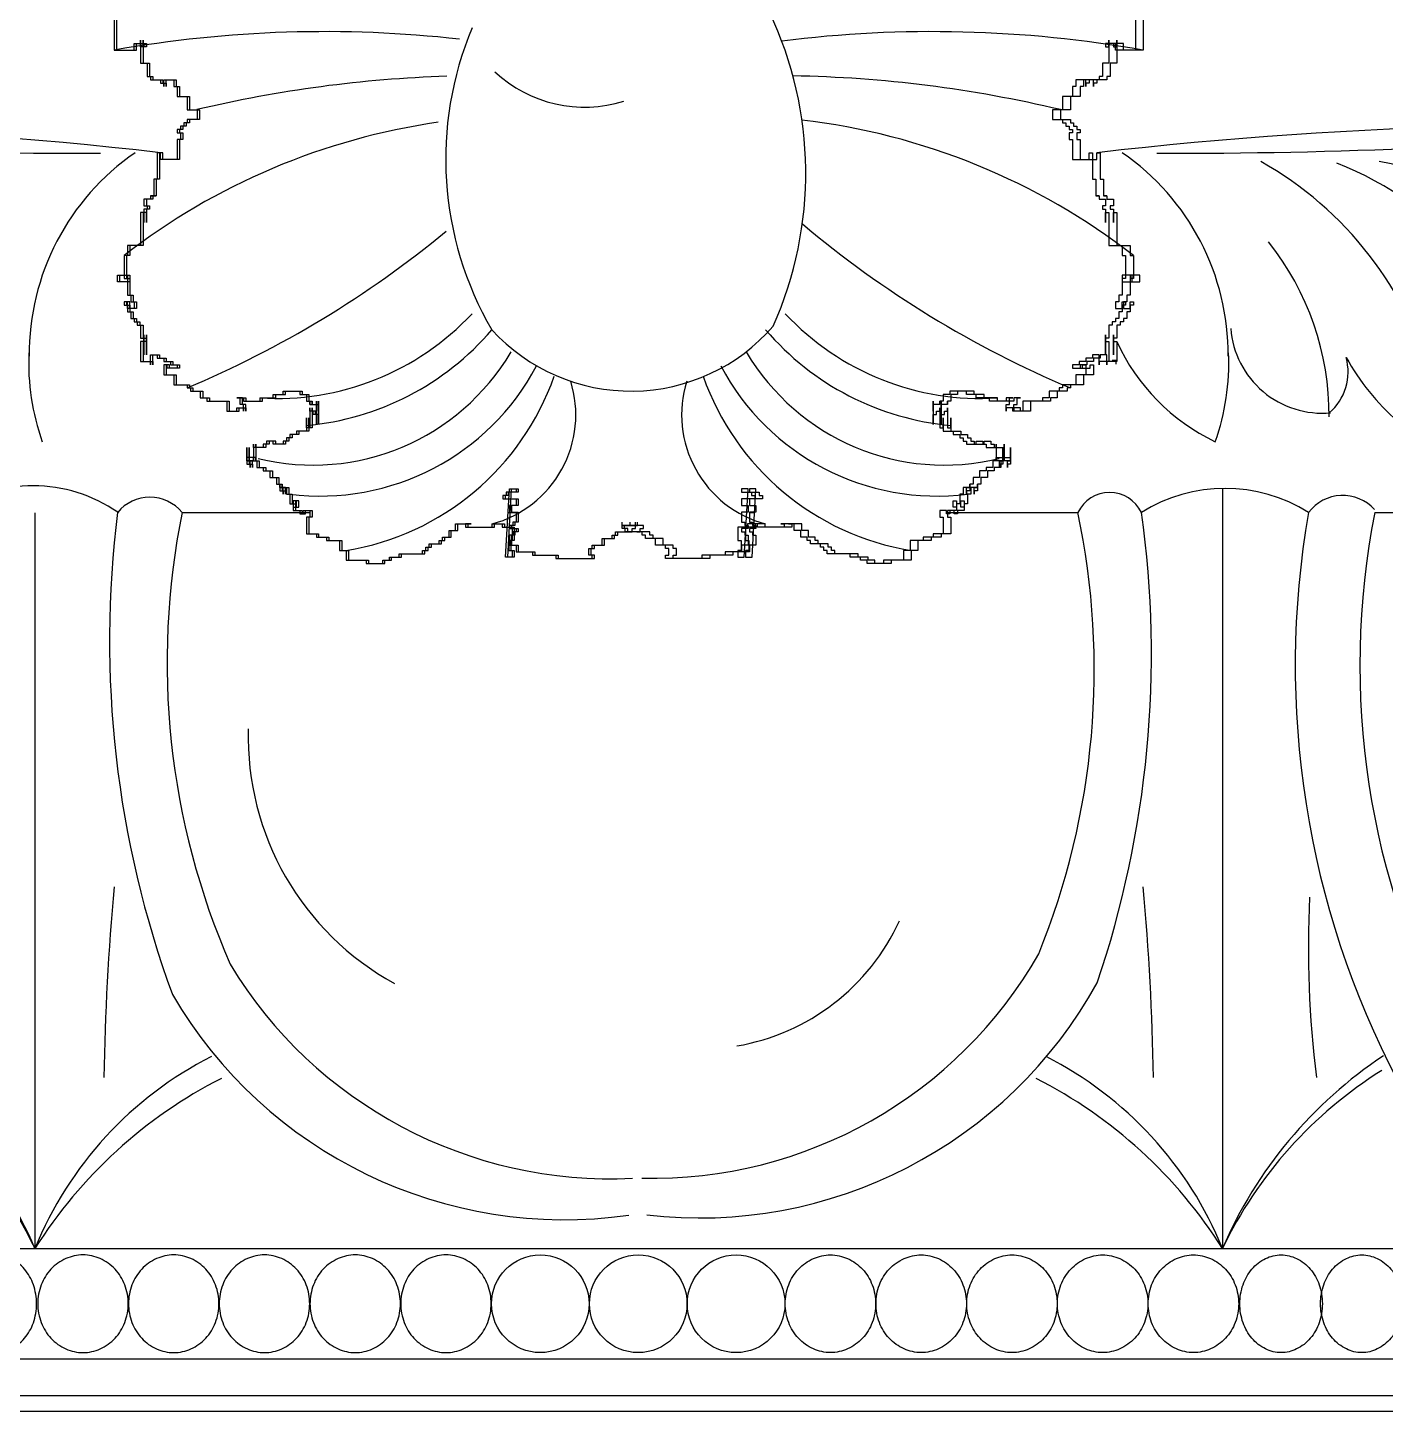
# Model space of a CAD drawing. Extents: x 15151 to 53333, y -36484 to -6005.
# Drawn here: x 35063.1 to 35164.8, y -7325.2 to -7221.5 of the extents above; entities that cross this region are included whole.
import ezdxf

# ---------------------------------------------------------------- set-up
doc = ezdxf.new("R2010")
doc.units = 0
doc.header["$MEASUREMENT"] = 0
for name, color, linetype in [('3', 3, 'CONTINUOUS'), ('4', 4, 'CONTINUOUS'), ('7', 7, 'CONTINUOUS')]:
    doc.layers.add(name, color=color, linetype=linetype)

# ---------------------------------------------------------------- blocks, each defined once
blk = doc.blocks.new('A$C5F35165B')
at = {"layer": '3'}
for p, q in [((311.41, 2905.71), (311.12, 2905.71)), ((311.41, 2905.42), (311.41, 2905.71)), ((319.39, 2896.12), (319.39, 2839.15)), ((230.4, 2894.29), (230.4, 2839.15)), ((241.42, 2894.32), (250.99, 2894.32)), ((265.85, 2894.32), (266.45, 2894.32)), ((283.94, 2894.32), (284.33, 2894.32)), ((298.79, 2894.32), (308.55, 2894.32)), ((330.8, 2894.32), (382.16, 2894.32)), ((141.45, 2839.15), (408.33, 2839.15)), ((141.45, 2830.89), (408.33, 2830.89)), ((143.46, 2828.15), (406.54, 2828.15)), ((145.11, 2826.96), (404.89, 2826.96))]:
    blk.add_line(p, q, dxfattribs=at)
for points in [[(236.33, 2931.45), (236.33, 2928.97), (237.83, 2928.97), (237.83, 2929.47), (238.57, 2929.47), (238.57, 2929.22), (238.32, 2929.22), (238.32, 2929.71), (238.32, 2927.98), (238.82, 2927.98), (238.82, 2926.98), (239.07, 2926.98), (239.07, 2926.74), (239.81, 2926.74), (239.81, 2926.49), (240.06, 2926.49), (240.06, 2926.24), (240.06, 2926.74), (240.81, 2926.74), (240.81, 2926.24), (241.06, 2926.24), (241.06, 2925.49), (241.8, 2925.49), (241.8, 2924.5), (242.55, 2924.5), (242.55, 2923.76), (241.8, 2923.76), (241.8, 2923.51), (241.55, 2923.51), (241.55, 2923.26), (241.3, 2923.26), (241.3, 2923.01), (241.06, 2923.01), (241.06, 2922.76), (241.3, 2922.76), (241.3, 2922.27), (241.06, 2922.27), (241.06, 2920.78), (239.81, 2920.78), (239.81, 2921.27), (239.56, 2921.27), (239.56, 2919.29), (239.32, 2919.29), (239.32, 2918.05), (239.07, 2918.05), (239.32, 2918.05), (239.07, 2918.05), (239.07, 2917.8), (238.57, 2917.8), (238.57, 2917.3), (238.82, 2917.3), (238.82, 2917.05), (238.57, 2917.05), (238.57, 2916.06), (238.57, 2916.8), (238.32, 2916.8), (238.32, 2914.82), (238.32, 2914.32), (237.33, 2914.32), (237.33, 2913.58), (237.08, 2913.58), (237.08, 2911.84), (237.33, 2911.84), (237.33, 2911.59), (236.58, 2911.59), (236.58, 2912.09), (237.33, 2912.09), (237.33, 2910.6), (237.58, 2910.6), (237.58, 2910.1), (237.83, 2910.1), (237.83, 2909.6), (237.33, 2909.6), (237.33, 2910.1), (237.08, 2910.1), (237.08, 2909.85), (237.33, 2909.85), (237.33, 2909.36), (237.58, 2909.36), (237.58, 2908.86), (237.83, 2908.86), (237.83, 2908.61), (238.07, 2908.61), (238.07, 2908.36), (238.32, 2908.36), (238.32, 2907.37), (238.57, 2907.37), (238.57, 2906.87), (238.57, 2907.62), (238.57, 2906.13), (238.57, 2907.12), (238.32, 2907.12), (238.32, 2906.13), (238.32, 2905.63), (239.07, 2905.63), (239.07, 2905.38), (239.07, 2906.13), (239.56, 2906.13), (239.56, 2905.88), (240.06, 2905.88), (240.06, 2905.63), (240.56, 2905.63), (240.56, 2905.38), (241.06, 2905.38), (241.06, 2905.14), (240.31, 2905.14), (240.31, 2905.38), (240.06, 2905.38), (240.06, 2904.64), (240.81, 2904.64), (240.81, 2903.89), (241.3, 2903.89), (241.8, 2903.89), (241.8, 2903.65), (242.05, 2903.65), (242.05, 2903.4), (242.79, 2903.4), (242.79, 2902.9), (243.29, 2902.9), (243.29, 2902.65), (244.78, 2902.65), (244.78, 2901.91), (245.53, 2901.91), (245.53, 2902.16), (246.02, 2902.16), (246.02, 2901.91), (246.02, 2902.4), (245.78, 2902.4), (245.78, 2902.9), (245.53, 2902.9), (246.02, 2902.9), (246.02, 2902.65), (247.27, 2902.65), (247.27, 2902.9), (248.26, 2902.9), (248.26, 2903.15), (249.01, 2903.15), (249.01, 2903.4), (249.75, 2903.4), (250.25, 2903.4), (250.25, 2903.15), (250.74, 2903.15), (250.74, 2902.65), (250.99, 2902.65), (250.99, 2902.4), (250.99, 2902.65), (250.99, 2902.4), (251.49, 2902.4), (251.49, 2901.91), (251.49, 2902.65), (251.49, 2900.92), (251.49, 2901.41), (251.49, 2901.66), (251.24, 2901.66), (251.24, 2901.91), (250.99, 2901.91), (250.99, 2902.16), (250.99, 2900.67), (250.74, 2900.67), (250.74, 2901.41), (250.74, 2900.42), (250, 2900.42), (250, 2900.17), (249.75, 2900.17), (249.5, 2900.17), (249.5, 2899.92), (249.25, 2899.92), (249.25, 2899.67), (249.01, 2899.67), (249.01, 2899.43), (248.26, 2899.43), (248.26, 2899.67), (247.76, 2899.67), (247.76, 2899.43), (247.51, 2899.43), (247.51, 2899.18), (247.02, 2899.18), (246.77, 2899.18), (246.77, 2899.43), (246.77, 2898.18), (246.77, 2898.43), (246.27, 2898.43), (246.27, 2898.18), (246.27, 2898.43), (246.27, 2899.18), (246.27, 2897.94), (246.52, 2897.94), (246.52, 2897.69), (246.52, 2898.18), (246.27, 2898.18), (247.02, 2898.18), (247.02, 2897.69), (247.51, 2897.69), (247.51, 2897.44), (248.01, 2897.44), (248.01, 2896.94), (248.51, 2896.94), (248.51, 2896.45), (248.76, 2896.45), (248.76, 2896.2), (248.76, 2896.45), (248.76, 2895.95), (249.01, 2895.95), (249.01, 2895.7), (249.01, 2896.2), (248.76, 2896.2), (249.25, 2896.2), (249.25, 2895.7), (249.5, 2895.7), (249.5, 2894.96), (249.75, 2894.96), (249.75, 2894.71), (250, 2894.71), (250, 2895.2), (249.75, 2895.2), (249.75, 2894.46), (250.25, 2894.46), (250.25, 2894.21), (250.5, 2894.21), (250.5, 2894.46), (250.99, 2894.46), (250.99, 2894.21), (250.99, 2893.96), (250.74, 2893.96), (250.74, 2892.72), (251.49, 2892.72), (251.49, 2892.47), (252.24, 2892.47), (252.24, 2892.23), (253.23, 2892.23), (253.23, 2891.48), (253.73, 2891.48), (253.73, 2890.74), (255.22, 2890.74), (255.22, 2890.49), (256.46, 2890.49), (256.46, 2890.74), (256.96, 2890.74), (256.96, 2890.98), (257.7, 2890.98), (257.7, 2891.23), (259.44, 2891.23), (259.44, 2891.48), (259.69, 2891.48), (259.69, 2891.73), (259.94, 2891.73), (259.94, 2891.98), (260.68, 2891.98), (260.68, 2892.23), (260.93, 2892.23), (260.93, 2892.47), (261.43, 2892.47), (261.43, 2892.97), (261.92, 2892.97), (261.92, 2893.47), (262.92, 2893.47), (262.67, 2893.47), (262.67, 2893.22), (264.66, 2893.22), (264.66, 2893.47), (265.4, 2893.47), (265.4, 2893.22), (266.15, 2893.22), (266.15, 2892.23), (265.9, 2892.23), (265.9, 2891.48), (266.15, 2891.48), (266.15, 2890.98), (265.65, 2890.98), (265.95, 2896.09), (266.45, 2896.09), (266.45, 2895.84), (265.7, 2895.84), (265.7, 2895.59), (265.45, 2895.59), (265.45, 2895.34), (266.45, 2895.34), (266.45, 2894.84), (265.95, 2894.84), (265.95, 2894.35), (266.45, 2894.35), (266.45, 2894.1), (266.45, 2893.6), (266.2, 2893.6), (266.2, 2893.35), (265.95, 2893.35), (265.95, 2893.11), (266.45, 2893.11), (266.45, 2892.86), (266.2, 2892.86), (266.2, 2892.61), (265.95, 2892.61), (265.95, 2891.87), (266.45, 2891.87), (266.45, 2891.37), (267.69, 2891.37), (267.69, 2891.12), (269.43, 2891.12), (269.43, 2890.87), (272.16, 2890.87), (272.16, 2891.12), (271.91, 2891.12), (271.91, 2891.62), (272.16, 2891.62), (272.16, 2891.87), (272.9, 2891.87), (272.9, 2892.36), (273.65, 2892.36), (273.65, 2892.61), (273.9, 2892.61), (273.9, 2892.86), (274.89, 2892.86), (274.64, 2892.86), (274.64, 2893.11), (274.4, 2893.11), (274.4, 2893.35), (275.39, 2893.35), (275.39, 2893.6)], [(236.51, 2931.45), (236.51, 2928.97), (238, 2928.97), (238, 2929.47), (238.75, 2929.47), (238.75, 2929.22), (238.5, 2929.22), (238.5, 2929.71), (238.5, 2927.98), (238.99, 2927.98), (238.99, 2926.98), (239.24, 2926.98), (239.24, 2926.74), (239.99, 2926.74), (239.99, 2926.49), (240.24, 2926.49), (240.24, 2926.24), (240.24, 2926.74), (240.98, 2926.74), (240.98, 2926.24), (241.23, 2926.24), (241.23, 2925.49), (241.98, 2925.49), (241.98, 2924.5), (242.72, 2924.5), (242.72, 2923.76), (241.98, 2923.76), (241.98, 2923.51), (241.73, 2923.51), (241.73, 2923.26), (241.48, 2923.26), (241.48, 2923.01), (241.23, 2923.01), (241.23, 2922.76), (241.48, 2922.76), (241.48, 2922.27), (241.23, 2922.27), (241.23, 2920.78), (239.99, 2920.78), (239.99, 2921.27), (239.74, 2921.27), (239.74, 2919.29), (239.49, 2919.29), (239.49, 2918.05), (239.24, 2918.05), (239.49, 2918.05), (239.24, 2918.05), (239.24, 2917.8), (238.75, 2917.8), (238.75, 2917.3), (238.99, 2917.3), (238.99, 2917.05), (238.75, 2917.05), (238.75, 2916.06), (238.75, 2916.8), (238.5, 2916.8), (238.5, 2914.82), (238.5, 2914.32), (237.5, 2914.32), (237.5, 2913.58), (237.26, 2913.58), (237.26, 2911.84), (237.5, 2911.84), (237.5, 2911.59), (236.76, 2911.59), (236.76, 2912.09), (237.5, 2912.09), (237.5, 2910.6), (237.75, 2910.6), (237.75, 2910.1), (238, 2910.1), (238, 2909.6), (237.5, 2909.6), (237.5, 2910.1), (237.26, 2910.1), (237.26, 2909.85), (237.5, 2909.85), (237.5, 2909.36), (237.75, 2909.36), (237.75, 2908.86), (238, 2908.86), (238, 2908.61), (238.25, 2908.61), (238.25, 2908.36), (238.5, 2908.36), (238.5, 2907.37), (238.75, 2907.37), (238.75, 2906.87), (238.75, 2907.62), (238.75, 2906.13), (238.75, 2907.12), (238.5, 2907.12), (238.5, 2906.13), (238.5, 2905.63), (239.24, 2905.63), (239.24, 2905.38), (239.24, 2906.13), (239.74, 2906.13), (239.74, 2905.88), (240.24, 2905.88), (240.24, 2905.63), (240.73, 2905.63), (240.73, 2905.38), (241.23, 2905.38), (241.23, 2905.14), (240.48, 2905.14), (240.48, 2905.38), (240.24, 2905.38), (240.24, 2904.64), (240.98, 2904.64), (240.98, 2903.89), (241.48, 2903.89), (241.98, 2903.89), (241.98, 2903.65), (242.22, 2903.65), (242.22, 2903.4), (242.97, 2903.4), (242.97, 2902.9), (243.47, 2902.9), (243.47, 2902.65), (244.96, 2902.65), (244.96, 2901.91), (245.7, 2901.91), (245.7, 2902.16), (246.2, 2902.16), (246.2, 2901.91), (246.2, 2902.4), (245.95, 2902.4), (245.95, 2902.9), (245.7, 2902.9), (246.2, 2902.9), (246.2, 2902.65), (247.44, 2902.65), (247.44, 2902.9), (248.44, 2902.9), (248.44, 2903.15), (249.18, 2903.15), (249.18, 2903.4), (249.93, 2903.4), (250.42, 2903.4), (250.42, 2903.15), (250.92, 2903.15), (250.92, 2902.65), (251.17, 2902.65), (251.17, 2902.4), (251.17, 2902.65), (251.17, 2902.4), (251.66, 2902.4), (251.66, 2901.91), (251.66, 2902.65), (251.66, 2900.92), (251.66, 2901.41), (251.66, 2901.66), (251.42, 2901.66), (251.42, 2901.91), (251.17, 2901.91), (251.17, 2902.16), (251.17, 2900.67), (250.92, 2900.67), (250.92, 2901.41), (250.92, 2900.42), (250.17, 2900.42), (250.17, 2900.17), (249.93, 2900.17), (249.68, 2900.17), (249.68, 2899.92), (249.43, 2899.92), (249.43, 2899.67), (249.18, 2899.67), (249.18, 2899.43), (248.44, 2899.43), (248.44, 2899.67), (247.94, 2899.67), (247.94, 2899.43), (247.69, 2899.43), (247.69, 2899.18), (247.19, 2899.18), (246.94, 2899.18), (246.94, 2899.43), (246.94, 2898.18), (246.94, 2898.43), (246.45, 2898.43), (246.45, 2898.18), (246.45, 2898.43), (246.45, 2899.18), (246.45, 2897.94), (246.7, 2897.94), (246.7, 2897.69), (246.7, 2898.18), (246.45, 2898.18), (247.19, 2898.18), (247.19, 2897.69), (247.69, 2897.69), (247.69, 2897.44), (248.19, 2897.44), (248.19, 2896.94), (248.68, 2896.94), (248.68, 2896.45), (248.93, 2896.45), (248.93, 2896.2), (248.93, 2896.45), (248.93, 2895.95), (249.18, 2895.95), (249.18, 2895.7), (249.18, 2896.2), (248.93, 2896.2), (249.43, 2896.2), (249.43, 2895.7), (249.68, 2895.7), (249.68, 2894.96), (249.93, 2894.96), (249.93, 2894.71), (250.17, 2894.71), (250.17, 2895.2), (249.93, 2895.2), (249.93, 2894.46), (250.42, 2894.46), (250.42, 2894.21), (250.67, 2894.21), (250.67, 2894.46), (251.17, 2894.46), (251.17, 2894.21), (251.17, 2893.96), (250.92, 2893.96), (250.92, 2892.72), (251.66, 2892.72), (251.66, 2892.47), (252.41, 2892.47), (252.41, 2892.23), (253.4, 2892.23), (253.4, 2891.48), (253.9, 2891.48), (253.9, 2890.74), (255.39, 2890.74), (255.39, 2890.49), (256.63, 2890.49), (256.63, 2890.74), (257.13, 2890.74), (257.13, 2890.98), (257.88, 2890.98), (257.88, 2891.23), (259.61, 2891.23), (259.61, 2891.48), (259.86, 2891.48), (259.86, 2891.73), (260.11, 2891.73), (260.11, 2891.98), (260.86, 2891.98), (260.86, 2892.23), (261.11, 2892.23), (261.11, 2892.47), (261.6, 2892.47), (261.6, 2892.97), (262.1, 2892.97), (262.1, 2893.47), (263.09, 2893.47), (262.84, 2893.47), (262.84, 2893.22), (264.83, 2893.22), (264.83, 2893.47), (265.58, 2893.47), (265.58, 2893.22), (266.32, 2893.22), (266.32, 2892.23), (266.07, 2892.23), (266.07, 2891.48), (266.32, 2891.48), (266.32, 2890.98), (265.83, 2890.98), (266.12, 2896.09), (266.62, 2896.09), (266.62, 2895.84), (265.87, 2895.84), (265.87, 2895.59), (265.63, 2895.59), (265.63, 2895.34), (266.62, 2895.34), (266.62, 2894.84), (266.12, 2894.84), (266.12, 2894.35), (266.62, 2894.35), (266.62, 2894.1), (266.62, 2893.6), (266.37, 2893.6), (266.37, 2893.35), (266.12, 2893.35), (266.12, 2893.11), (266.62, 2893.11), (266.62, 2892.86), (266.37, 2892.86), (266.37, 2892.61), (266.12, 2892.61), (266.12, 2891.87), (266.62, 2891.87), (266.62, 2891.37), (267.86, 2891.37), (267.86, 2891.12), (269.6, 2891.12), (269.6, 2890.87), (272.33, 2890.87), (272.33, 2891.12), (272.09, 2891.12), (272.09, 2891.62), (272.33, 2891.62), (272.33, 2891.87), (273.08, 2891.87), (273.08, 2892.36), (273.83, 2892.36), (273.83, 2892.61), (274.07, 2892.61), (274.07, 2892.86), (275.07, 2892.86), (274.82, 2892.86), (274.82, 2893.11), (274.57, 2893.11), (274.57, 2893.35), (275.56, 2893.35), (275.56, 2893.6)], [(312.87, 2931.45), (312.87, 2928.97), (311.38, 2928.97), (311.38, 2929.47), (310.63, 2929.47), (310.63, 2929.22), (310.88, 2929.22), (310.88, 2929.71), (310.88, 2927.98), (310.39, 2927.98), (310.39, 2926.98), (310.14, 2926.98), (310.14, 2926.74), (309.39, 2926.74), (309.39, 2926.49), (309.14, 2926.49), (309.14, 2926.24), (309.14, 2926.74), (308.4, 2926.74), (308.4, 2926.24), (308.15, 2926.24), (308.15, 2925.49), (307.4, 2925.49), (307.4, 2924.5), (306.66, 2924.5), (306.66, 2923.76), (307.4, 2923.76), (307.4, 2923.51), (307.65, 2923.51), (307.65, 2923.26), (307.9, 2923.26), (307.9, 2923.01), (308.15, 2923.01), (308.15, 2922.76), (307.9, 2922.76), (307.9, 2922.27), (308.15, 2922.27), (308.15, 2920.78), (309.39, 2920.78), (309.39, 2921.27), (309.64, 2921.27), (309.64, 2919.29), (309.89, 2919.29), (309.89, 2918.05), (310.14, 2918.05), (309.89, 2918.05), (310.14, 2918.05), (310.14, 2917.8), (310.63, 2917.8), (310.63, 2917.3), (310.39, 2917.3), (310.39, 2917.05), (310.63, 2917.05), (310.63, 2916.06), (310.63, 2916.8), (310.88, 2916.8), (310.88, 2914.82), (310.88, 2914.32), (311.88, 2914.32), (311.88, 2913.58), (312.12, 2913.58), (312.12, 2911.84), (311.88, 2911.84), (311.88, 2911.59), (312.62, 2911.59), (312.62, 2912.09), (311.88, 2912.09), (311.88, 2910.6), (311.63, 2910.6), (311.63, 2910.1), (311.38, 2910.1), (311.38, 2909.6), (311.88, 2909.6), (311.88, 2910.1), (312.12, 2910.1), (312.12, 2909.85), (311.88, 2909.85), (311.88, 2909.36), (311.63, 2909.36), (311.63, 2908.86), (311.38, 2908.86), (311.38, 2908.61), (311.13, 2908.61), (311.13, 2908.36), (310.88, 2908.36), (310.88, 2907.37), (310.63, 2907.37), (310.63, 2906.87), (310.63, 2907.62), (310.63, 2906.13), (310.63, 2907.12), (310.88, 2907.12), (310.88, 2906.13), (310.88, 2905.63), (310.14, 2905.63), (310.14, 2905.38), (310.14, 2906.13), (309.64, 2906.13), (309.64, 2905.88), (309.14, 2905.88), (309.14, 2905.63), (308.65, 2905.63), (308.65, 2905.38), (308.15, 2905.38), (308.15, 2905.14), (308.9, 2905.14), (308.9, 2905.38), (309.14, 2905.38), (309.14, 2904.64), (308.4, 2904.64), (308.4, 2903.89), (307.9, 2903.89), (307.4, 2903.89), (307.4, 2903.65), (307.16, 2903.65), (307.16, 2903.4), (306.41, 2903.4), (306.41, 2902.9), (305.91, 2902.9), (305.91, 2902.65), (304.42, 2902.65), (304.42, 2901.91), (303.68, 2901.91), (303.68, 2902.16), (303.18, 2902.16), (303.18, 2901.91), (303.18, 2902.4), (303.43, 2902.4), (303.43, 2902.9), (303.68, 2902.9), (303.18, 2902.9), (303.18, 2902.65), (301.94, 2902.65), (301.94, 2902.9), (300.94, 2902.9), (300.94, 2903.15), (300.2, 2903.15), (300.2, 2903.4), (299.45, 2903.4), (298.96, 2903.4), (298.96, 2903.15), (298.46, 2903.15), (298.46, 2902.65), (298.21, 2902.65), (298.21, 2902.4), (298.21, 2902.65), (298.21, 2902.4), (297.72, 2902.4), (297.72, 2901.91), (297.72, 2902.65), (297.72, 2900.92), (297.72, 2901.41), (297.72, 2901.66), (297.96, 2901.66), (297.96, 2901.91), (298.21, 2901.91), (298.21, 2902.16), (298.21, 2900.67), (298.46, 2900.67), (298.46, 2901.41), (298.46, 2900.42), (299.21, 2900.42), (299.21, 2900.17), (299.45, 2900.17), (299.7, 2900.17), (299.7, 2899.92), (299.95, 2899.92), (299.95, 2899.67), (300.2, 2899.67), (300.2, 2899.43), (300.94, 2899.43), (300.94, 2899.67), (301.44, 2899.67), (301.44, 2899.43), (301.69, 2899.43), (301.69, 2899.18), (302.19, 2899.18), (302.44, 2899.18), (302.44, 2899.43), (302.44, 2898.18), (302.44, 2898.43), (302.93, 2898.43), (302.93, 2898.18), (302.93, 2898.43), (302.93, 2899.18), (302.93, 2897.94), (302.68, 2897.94), (302.68, 2897.69), (302.68, 2898.18), (302.93, 2898.18), (302.19, 2898.18), (302.19, 2897.69), (301.69, 2897.69), (301.69, 2897.44), (301.19, 2897.44), (301.19, 2896.94), (300.7, 2896.94), (300.7, 2896.45), (300.45, 2896.45), (300.45, 2896.2), (300.45, 2896.45), (300.45, 2895.95), (300.2, 2895.95), (300.2, 2895.7), (300.2, 2896.2), (300.45, 2896.2), (299.95, 2896.2), (299.95, 2895.7), (299.7, 2895.7), (299.7, 2894.96), (299.45, 2894.96), (299.45, 2894.71), (299.21, 2894.71), (299.21, 2895.2), (299.45, 2895.2), (299.45, 2894.46), (298.96, 2894.46), (298.96, 2894.21), (298.71, 2894.21), (298.71, 2894.46), (298.21, 2894.46), (298.21, 2894.21), (298.21, 2893.96), (298.46, 2893.96), (298.46, 2892.72), (297.72, 2892.72), (297.72, 2892.47), (296.97, 2892.47), (296.97, 2892.23), (295.98, 2892.23), (295.98, 2891.48), (295.48, 2891.48), (295.48, 2890.74), (293.99, 2890.74), (293.99, 2890.49), (292.75, 2890.49), (292.75, 2890.74), (292.25, 2890.74), (292.25, 2890.98), (291.5, 2890.98), (291.5, 2891.23), (289.77, 2891.23), (289.77, 2891.48), (289.52, 2891.48), (289.52, 2891.73), (289.27, 2891.73), (289.27, 2891.98), (288.52, 2891.98), (288.52, 2892.23), (288.27, 2892.23), (288.27, 2892.47), (287.78, 2892.47), (287.78, 2892.97), (287.28, 2892.97), (287.28, 2893.47), (286.29, 2893.47), (286.54, 2893.47), (286.54, 2893.22), (284.55, 2893.22), (284.55, 2893.47), (283.8, 2893.47), (283.8, 2893.22), (283.06, 2893.22), (283.06, 2892.23), (283.31, 2892.23), (283.31, 2891.48), (283.06, 2891.48), (283.06, 2890.98), (283.55, 2890.98), (283.85, 2896.09), (283.35, 2896.09), (283.35, 2895.84), (284.1, 2895.84), (284.1, 2895.59), (284.35, 2895.59), (284.35, 2895.34), (283.35, 2895.34), (283.35, 2894.84), (283.85, 2894.84), (283.85, 2894.35), (283.35, 2894.35), (283.35, 2894.1), (283.35, 2893.6), (283.6, 2893.6), (283.6, 2893.35), (283.85, 2893.35), (283.85, 2893.11), (283.35, 2893.11), (283.35, 2892.86), (283.6, 2892.86), (283.6, 2892.61), (283.85, 2892.61), (283.85, 2891.87), (283.35, 2891.87), (283.35, 2891.37), (282.11, 2891.37), (282.11, 2891.12), (280.37, 2891.12), (280.37, 2890.87), (277.64, 2890.87), (277.64, 2891.12), (277.89, 2891.12), (277.89, 2891.62), (277.64, 2891.62), (277.64, 2891.87), (276.9, 2891.87), (276.9, 2892.36), (276.15, 2892.36), (276.15, 2892.61), (275.9, 2892.61), (275.9, 2892.86), (274.91, 2892.86), (275.16, 2892.86), (275.16, 2893.11), (275.4, 2893.11), (275.4, 2893.35), (274.41, 2893.35), (274.41, 2893.6)], [(313.45, 2931.45), (313.45, 2928.97), (311.96, 2928.97), (311.96, 2929.47), (311.22, 2929.47), (311.22, 2929.22), (311.46, 2929.22), (311.46, 2929.71), (311.46, 2927.98), (310.97, 2927.98), (310.97, 2926.98), (310.72, 2926.98), (310.72, 2926.74), (309.97, 2926.74), (309.97, 2926.49), (309.73, 2926.49), (309.73, 2926.24), (309.73, 2926.74), (308.98, 2926.74), (308.98, 2926.24), (308.73, 2926.24), (308.73, 2925.49), (307.99, 2925.49), (307.99, 2924.5), (307.24, 2924.5), (307.24, 2923.76), (307.99, 2923.76), (307.99, 2923.51), (308.23, 2923.51), (308.23, 2923.26), (308.48, 2923.26), (308.48, 2923.01), (308.73, 2923.01), (308.73, 2922.76), (308.48, 2922.76), (308.48, 2922.27), (308.73, 2922.27), (308.73, 2920.78), (309.97, 2920.78), (309.97, 2921.27), (310.22, 2921.27), (310.22, 2919.29), (310.47, 2919.29), (310.47, 2918.05), (310.72, 2918.05), (310.47, 2918.05), (310.72, 2918.05), (310.72, 2917.8), (311.22, 2917.8), (311.22, 2917.3), (310.97, 2917.3), (310.97, 2917.05), (311.22, 2917.05), (311.22, 2916.06), (311.22, 2916.8), (311.46, 2916.8), (311.46, 2914.82), (311.46, 2914.32), (312.46, 2914.32), (312.46, 2913.58), (312.71, 2913.58), (312.71, 2911.84), (312.46, 2911.84), (312.46, 2911.59), (313.2, 2911.59), (313.2, 2912.09), (312.46, 2912.09), (312.46, 2910.6), (312.21, 2910.6), (312.21, 2910.1), (311.96, 2910.1), (311.96, 2909.6), (312.46, 2909.6), (312.46, 2910.1), (312.71, 2910.1), (312.71, 2909.85), (312.46, 2909.85), (312.46, 2909.36), (312.21, 2909.36), (312.21, 2908.86), (311.96, 2908.86), (311.96, 2908.61), (311.71, 2908.61), (311.71, 2908.36), (311.46, 2908.36), (311.46, 2907.37), (311.22, 2907.37), (311.22, 2906.87), (311.22, 2907.62), (311.22, 2906.13), (311.22, 2907.12), (311.46, 2907.12), (311.46, 2906.13), (311.46, 2905.63), (310.72, 2905.63), (310.72, 2905.38), (310.72, 2906.13), (310.22, 2906.13), (310.22, 2905.88), (309.73, 2905.88), (309.73, 2905.63), (309.23, 2905.63), (309.23, 2905.38), (308.73, 2905.38), (308.73, 2905.14), (309.48, 2905.14), (309.48, 2905.38), (309.73, 2905.38), (309.73, 2904.64), (308.98, 2904.64), (308.98, 2903.89), (308.48, 2903.89), (307.99, 2903.89), (307.99, 2903.65), (307.74, 2903.65), (307.74, 2903.4), (306.99, 2903.4), (306.99, 2902.9), (306.5, 2902.9), (306.5, 2902.65), (305.01, 2902.65), (305.01, 2901.91), (304.26, 2901.91), (304.26, 2902.16), (303.76, 2902.16), (303.76, 2901.91), (303.76, 2902.4), (304.01, 2902.4), (304.01, 2902.9), (304.26, 2902.9), (303.76, 2902.9), (303.76, 2902.65), (302.52, 2902.65), (302.52, 2902.9), (301.53, 2902.9), (301.53, 2903.15), (300.78, 2903.15), (300.78, 2903.4), (300.04, 2903.4), (299.54, 2903.4), (299.54, 2903.15), (299.04, 2903.15), (299.04, 2902.65), (298.79, 2902.65), (298.79, 2902.4), (298.79, 2902.65), (298.79, 2902.4), (298.3, 2902.4), (298.3, 2901.91), (298.3, 2902.65), (298.3, 2900.92), (298.3, 2901.41), (298.3, 2901.66), (298.55, 2901.66), (298.55, 2901.91), (298.79, 2901.91), (298.79, 2902.16), (298.79, 2900.67), (299.04, 2900.67), (299.04, 2901.41), (299.04, 2900.42), (299.79, 2900.42), (299.79, 2900.17), (300.04, 2900.17), (300.28, 2900.17), (300.28, 2899.92), (300.53, 2899.92), (300.53, 2899.67), (300.78, 2899.67), (300.78, 2899.43), (301.53, 2899.43), (301.53, 2899.67), (302.02, 2899.67), (302.02, 2899.43), (302.27, 2899.43), (302.27, 2899.18), (302.77, 2899.18), (303.02, 2899.18), (303.02, 2899.43), (303.02, 2898.18), (303.02, 2898.43), (303.51, 2898.43), (303.51, 2898.18), (303.51, 2898.43), (303.51, 2899.18), (303.51, 2897.94), (303.27, 2897.94), (303.27, 2897.69), (303.27, 2898.18), (303.51, 2898.18), (302.77, 2898.18), (302.77, 2897.69), (302.27, 2897.69), (302.27, 2897.44), (301.78, 2897.44), (301.78, 2896.94), (301.28, 2896.94), (301.28, 2896.45), (301.03, 2896.45), (301.03, 2896.2), (301.03, 2896.45), (301.03, 2895.95), (300.78, 2895.95), (300.78, 2895.7), (300.78, 2896.2), (301.03, 2896.2), (300.53, 2896.2), (300.53, 2895.7), (300.28, 2895.7), (300.28, 2894.96), (300.04, 2894.96), (300.04, 2894.71), (299.79, 2894.71), (299.79, 2895.2), (300.04, 2895.2), (300.04, 2894.46), (299.54, 2894.46), (299.54, 2894.21), (299.29, 2894.21), (299.29, 2894.46), (298.79, 2894.46), (298.79, 2894.21), (298.79, 2893.96), (299.04, 2893.96), (299.04, 2892.72), (298.3, 2892.72), (298.3, 2892.47), (297.55, 2892.47), (297.55, 2892.23), (296.56, 2892.23), (296.56, 2891.48), (296.06, 2891.48), (296.06, 2890.74), (294.57, 2890.74), (294.57, 2890.49), (293.33, 2890.49), (293.33, 2890.74), (292.83, 2890.74), (292.83, 2890.98), (292.09, 2890.98), (292.09, 2891.23), (290.35, 2891.23), (290.35, 2891.48), (290.1, 2891.48), (290.1, 2891.73), (289.85, 2891.73), (289.85, 2891.98), (289.1, 2891.98), (289.1, 2892.23), (288.86, 2892.23), (288.86, 2892.47), (288.36, 2892.47), (288.36, 2892.97), (287.86, 2892.97), (287.86, 2893.47), (286.87, 2893.47), (287.12, 2893.47), (287.12, 2893.22), (285.13, 2893.22), (285.13, 2893.47), (284.38, 2893.47), (284.38, 2893.22), (283.64, 2893.22), (283.64, 2892.23), (283.89, 2892.23), (283.89, 2891.48), (283.64, 2891.48), (283.64, 2890.98), (284.14, 2890.98), (284.43, 2896.09), (283.94, 2896.09), (283.94, 2895.84), (284.68, 2895.84), (284.68, 2895.59), (284.93, 2895.59), (284.93, 2895.34), (283.94, 2895.34), (283.94, 2894.84), (284.43, 2894.84), (284.43, 2894.35), (283.94, 2894.35), (283.94, 2894.1), (283.94, 2893.6), (284.18, 2893.6), (284.18, 2893.35), (284.43, 2893.35), (284.43, 2893.11), (283.94, 2893.11), (283.94, 2892.86), (284.18, 2892.86), (284.18, 2892.61), (284.43, 2892.61), (284.43, 2891.87), (283.94, 2891.87), (283.94, 2891.37), (282.69, 2891.37), (282.69, 2891.12), (280.96, 2891.12), (280.96, 2890.87), (278.22, 2890.87), (278.22, 2891.12), (278.47, 2891.12), (278.47, 2891.62), (278.22, 2891.62), (278.22, 2891.87), (277.48, 2891.87), (277.48, 2892.36), (276.73, 2892.36), (276.73, 2892.61), (276.48, 2892.61), (276.48, 2892.86), (275.49, 2892.86), (275.74, 2892.86), (275.74, 2893.11), (275.99, 2893.11), (275.99, 2893.35), (274.99, 2893.35), (274.99, 2893.6)]]:
    blk.add_lwpolyline(points, dxfattribs=at)
blk.add_lwpolyline([(310.72, 2906.12, 0.000206), (310.7, 2906.13, 2.675592)], format="xyb", dxfattribs=at)
for points in [[(227.43, 2838.68, 0.114439), (226.28, 2838.41, 0.10373), (225.25, 2837.61, 0.091479), (224.58, 2836.45, 0.08437), (224.34, 2835.02, 0.08437), (224.58, 2833.59, 0.091479), (225.25, 2832.43, 0.10373), (226.28, 2831.63, 0.114439), (227.43, 2831.36, 0.114439), (228.59, 2831.63, 0.10373), (229.62, 2832.43, 0.091479), (230.28, 2833.59, 0.08437), (230.52, 2835.02, 0.08437), (230.28, 2836.45, 0.091479), (229.62, 2837.61, 0.10373), (228.59, 2838.41, 0.114439)], [(234, 2838.68, 0.105439), (232.72, 2838.4, 0.101103), (231.6, 2837.61, 0.095519), (230.87, 2836.43, 0.091914), (230.61, 2835.02, 0.091914), (230.87, 2833.61, 0.095519), (231.6, 2832.43, 0.101103), (232.72, 2831.64, 0.105439), (234, 2831.36, 0.105439), (235.29, 2831.64, 0.101103), (236.4, 2832.43, 0.095519), (237.13, 2833.61, 0.091914), (237.39, 2835.02, 0.091914), (237.13, 2836.43, 0.095519), (236.4, 2837.61, 0.101103), (235.29, 2838.4, 0.105439)], [(240.8, 2838.68, 0.105439), (239.52, 2838.4, 0.101103), (238.4, 2837.61, 0.095519), (237.67, 2836.43, 0.091914), (237.41, 2835.02, 0.091914), (237.67, 2833.61, 0.095519), (238.4, 2832.43, 0.101103), (239.52, 2831.64, 0.105439), (240.8, 2831.36, 0.105439), (242.09, 2831.64, 0.101103), (243.2, 2832.43, 0.095519), (243.93, 2833.61, 0.091914), (244.19, 2835.02, 0.091914), (243.93, 2836.43, 0.095519), (243.2, 2837.61, 0.101103), (242.09, 2838.4, 0.105439)], [(247.6, 2838.68, 0.105439), (246.32, 2838.4, 0.101103), (245.2, 2837.61, 0.095519), (244.47, 2836.43, 0.091914), (244.21, 2835.02, 0.091914), (244.47, 2833.61, 0.095519), (245.2, 2832.43, 0.101103), (246.32, 2831.64, 0.105439), (247.6, 2831.36, 0.105439), (248.89, 2831.64, 0.101103), (250, 2832.43, 0.095519), (250.73, 2833.61, 0.091914), (250.99, 2835.02, 0.091914), (250.73, 2836.43, 0.095519), (250, 2837.61, 0.101103), (248.89, 2838.4, 0.105439)], [(254.4, 2838.68, 0.105439), (253.12, 2838.4, 0.101103), (252, 2837.61, 0.095519), (251.27, 2836.43, 0.091914), (251.01, 2835.02, 0.091914), (251.27, 2833.61, 0.095519), (252, 2832.43, 0.101103), (253.12, 2831.64, 0.105439), (254.4, 2831.36, 0.105439), (255.69, 2831.64, 0.101103), (256.8, 2832.43, 0.095519), (257.53, 2833.61, 0.091914), (257.79, 2835.02, 0.091914), (257.53, 2836.43, 0.095519), (256.8, 2837.61, 0.101103), (255.69, 2838.4, 0.105439)], [(261.2, 2838.68, 0.105439), (259.92, 2838.4, 0.101103), (258.8, 2837.61, 0.095519), (258.07, 2836.43, 0.091914), (257.81, 2835.02, 0.091914), (258.07, 2833.61, 0.095519), (258.8, 2832.43, 0.101103), (259.92, 2831.64, 0.105439), (261.2, 2831.36, 0.105439), (262.49, 2831.64, 0.101103), (263.6, 2832.43, 0.095519), (264.33, 2833.61, 0.091914), (264.59, 2835.02, 0.091914), (264.33, 2836.43, 0.095519), (263.6, 2837.61, 0.101103), (262.49, 2838.4, 0.105439)], [(290.01, 2838.68, -0.105439), (291.3, 2838.4, -0.101103), (292.41, 2837.61, -0.095519), (293.14, 2836.43, -0.091914), (293.4, 2835.02, -0.091914), (293.14, 2833.61, -0.095519), (292.41, 2832.43, -0.101103), (291.3, 2831.64, -0.105439), (290.01, 2831.36, -0.105439), (288.73, 2831.64, -0.101103), (287.61, 2832.43, -0.095519), (286.88, 2833.61, -0.091914), (286.62, 2835.02, -0.091914), (286.88, 2836.43, -0.095519), (287.61, 2837.61, -0.101103), (288.73, 2838.4, -0.105439)], [(296.81, 2838.68, -0.105439), (298.1, 2838.4, -0.101103), (299.21, 2837.61, -0.095519), (299.94, 2836.43, -0.091914), (300.2, 2835.02, -0.091914), (299.94, 2833.61, -0.095519), (299.21, 2832.43, -0.101103), (298.1, 2831.64, -0.105439), (296.81, 2831.36, -0.105439), (295.53, 2831.64, -0.101103), (294.41, 2832.43, -0.095519), (293.68, 2833.61, -0.091914), (293.42, 2835.02, -0.091914), (293.68, 2836.43, -0.095519), (294.41, 2837.61, -0.101103), (295.53, 2838.4, -0.105439)], [(303.61, 2838.68, -0.105439), (304.9, 2838.4, -0.101103), (306.01, 2837.61, -0.095519), (306.74, 2836.43, -0.091914), (307, 2835.02, -0.091914), (306.74, 2833.61, -0.095519), (306.01, 2832.43, -0.101103), (304.9, 2831.64, -0.105439), (303.61, 2831.36, -0.105439), (302.33, 2831.64, -0.101103), (301.22, 2832.43, -0.095519), (300.48, 2833.61, -0.091914), (300.22, 2835.02, -0.091914), (300.48, 2836.43, -0.095519), (301.22, 2837.61, -0.101103), (302.33, 2838.4, -0.105439)], [(310.41, 2838.68, -0.105439), (311.7, 2838.4, -0.101103), (312.81, 2837.61, -0.095519), (313.54, 2836.43, -0.091914), (313.8, 2835.02, -0.091914), (313.54, 2833.61, -0.095519), (312.81, 2832.43, -0.101103), (311.7, 2831.64, -0.105439), (310.41, 2831.36, -0.105439), (309.13, 2831.64, -0.101103), (308.02, 2832.43, -0.095519), (307.28, 2833.61, -0.091914), (307.02, 2835.02, -0.091914), (307.28, 2836.43, -0.095519), (308.02, 2837.61, -0.101103), (309.13, 2838.4, -0.105439)], [(317.21, 2838.68, -0.105439), (318.5, 2838.4, -0.101103), (319.61, 2837.61, -0.095519), (320.34, 2836.43, -0.091914), (320.6, 2835.02, -0.091914), (320.34, 2833.61, -0.095519), (319.61, 2832.43, -0.101103), (318.5, 2831.64, -0.105439), (317.21, 2831.36, -0.105439), (315.93, 2831.64, -0.101103), (314.82, 2832.43, -0.095519), (314.08, 2833.61, -0.091914), (313.82, 2835.02, -0.091914), (314.08, 2836.43, -0.095519), (314.82, 2837.61, -0.101103), (315.93, 2838.4, -0.105439)], [(323.78, 2838.68, -0.114439), (324.94, 2838.41, -0.10373), (325.97, 2837.61, -0.091479), (326.63, 2836.45, -0.08437), (326.87, 2835.02, -0.08437), (326.63, 2833.59, -0.091479), (325.97, 2832.43, -0.10373), (324.94, 2831.63, -0.114439), (323.78, 2831.36, -0.114439), (322.62, 2831.63, -0.10373), (321.59, 2832.43, -0.091479), (320.93, 2833.59, -0.08437), (320.69, 2835.02, -0.08437), (320.93, 2836.45, -0.091479), (321.59, 2837.61, -0.10373), (322.62, 2838.41, -0.114439)], [(329.83, 2838.68, -0.114439), (330.98, 2838.41, -0.10373), (332.01, 2837.61, -0.091479), (332.67, 2836.45, -0.08437), (332.92, 2835.02, -0.08437), (332.67, 2833.59, -0.091479), (332.01, 2832.43, -0.10373), (330.98, 2831.63, -0.114439), (329.83, 2831.36, -0.114439), (328.67, 2831.63, -0.10373), (327.64, 2832.43, -0.091479), (326.98, 2833.59, -0.08437), (326.73, 2835.02, -0.08437), (326.98, 2836.45, -0.091479), (327.64, 2837.61, -0.10373), (328.67, 2838.41, -0.114439)]]:
    blk.add_lwpolyline(points, format="xyb", close=True, dxfattribs=at)
for centre in [(268.27, 2835.02), (275.61, 2835.02), (282.94, 2835.02)]:
    blk.add_circle(centre, 3.66, dxfattribs=at)
for centre, radius, start, end in [((252.11, 2839.86), 90.49, 83.5893, 100.0403), ((297.68, 2839.86), 90.49, 79.9597, 97.1855), ((233.6, 3323.3), 402.06, 258.7882, 270.2453), ((316.18, 3323.3), 402.06, 269.7547, 281.2118), ((271.59, 2934.53), 9.84, 226.9286, 287.3375), ((264.24, 2833.3), 93.75, 91.8194, 103.3834), ((285.54, 2833.3), 93.75, 76.6166, 88.9891), ((267.71, 2874.05), 50.01, 98.1458, 127.7685), ((282.08, 2874.05), 50.01, 52.2315, 83.3439), ((248.35, 2906.16), 18.38, 124.6539, 180.412), ((301.43, 2906.16), 18.38, 359.588, 55.3461), ((309.07, 2897.11), 26.95, 14.7594, 60.7096), ((318.92, 2897.13), 25.04, 12.4482, 68.8437), ((327.19, 2896.8), 24.14, 13.5149, 80.5995), ((338.56, 2976.16), 78.69, 229.9297, 247.1404), ((211.23, 2976.16), 78.69, 292.8596, 309.4396), ((306.66, 2901.64), 20.72, 359.5534, 38.6929), ((248.5, 2922.94), 20.08, 266.4676, 316.8795), ((301.28, 2922.94), 20.08, 223.1205, 273.5324), ((248.91, 2921.44), 20.68, 275.0946, 319.5018), ((300.88, 2921.44), 20.68, 220.4982, 264.9054), ((326.87, 2908.65), 6.89, 184.5233, 275.1571), ((325.57, 2913.62), 15.53, 204.7486, 244.3264), ((247.33, 2905.48), 17.4, 177.3964, 199.6764), ((251.22, 2915.13), 17.26, 256.2878, 329.4004), ((298.56, 2915.13), 17.26, 210.5996, 283.7122), ((302.46, 2905.48), 17.4, 340.3236, 2.6036), ((324.78, 2904.85), 4.02, 310.2523, 15.7538), ((344.52, 2914.79), 18.17, 209.1435, 228.6707), ((251.8, 2913.85), 18.3, 262.7778, 332.1698), ((250.55, 2911.09), 19.87, 279.1903, 340.7339), ((299.23, 2911.09), 19.87, 199.2661, 260.8097), ((297.98, 2913.85), 18.3, 207.8302, 277.2222), ((262.46, 2901.64), 8.47, 285.0541, 17.2241), ((287.33, 2901.64), 8.47, 162.7759, 254.9459), ((230.28, 2885.22), 11.09, 55.2195, 124.7805), ((319.58, 2884.31), 11.81, 57.9887, 122.0113), ((239.01, 2892.33), 3.13, 39.646, 140.354), ((310.93, 2893.16), 2.65, 26.0198, 153.9802), ((328.4, 2892.4), 3.2, 41.9775, 143.0861), ((312.78, 2884.68), 76.79, 172.7851, 200.1825), ((296.8, 2883.1), 56.5, 168.5421, 203.6045), ((253.28, 2882.54), 56.5, 337.8646, 12.0357), ((237.27, 2883.71), 76.79, 341.2866, 7.9437), ((391.79, 2882.84), 66.95, 170.1217, 207.679), ((388.83, 2882.88), 59.15, 168.846, 208.4888), ((267.47, 2877.52), 21.09, 178.4445, 241.2812), ((422.44, 2848.95), 186.9, 174.6822, 179.0688), ((127.34, 2848.95), 186.9, 0.9312, 5.3178), ((403.76, 2861.72), 77.94, 177.2305, 187.1783), ((280.2, 2870.59), 16.49, 279.7326, 335.3671), ((276.66, 2877.76), 33.34, 268.6658, 330.3145), ((273.55, 2877.72), 33.34, 211.1547, 272.8034), ((280.19, 2875.47), 34.02, 263.3407, 331.1911), ((270.08, 2875.34), 34.02, 210.2781, 278.1285), ((200.16, 2826.17), 32.91, 23.2384, 56.4771), ((349.63, 2826.17), 32.91, 123.5229, 156.7616), ((256.29, 2828.63), 27.95, 116.9531, 157.885), ((293.5, 2828.63), 27.95, 22.115, 63.0469), ((201.4, 2825.22), 32.18, 25.6664, 57.9571), ((260.62, 2820.08), 35.74, 117.0484, 147.7349), ((289.17, 2820.08), 35.74, 32.2651, 62.9516), ((348.39, 2825.22), 32.18, 122.0429, 154.3336)]:
    blk.add_arc(centre, radius, start, end, dxfattribs=at)
at = {"layer": '4', "color": 4}
for centre, start, end in [((202.67, 2596.95), 83.4672, 93.7637), ((347.11, 2596.95), 86.2363, 96.5328)]:
    blk.add_arc(centre, 326.45, start, end, dxfattribs=at)
at = {"layer": '7'}
for centre, radius, start, end in [((259.99, 2919.74), 28.17, 335.9971, 25.3204), ((286.58, 2920.8), 25.4, 157.1907, 210.2392), ((275.06, 2917.52), 14.11, 222.3836, 319.0847)]:
    blk.add_arc(centre, radius, start, end, dxfattribs=at)

msp = doc.modelspace()

# ---------------------------------------------------------------- block references
at = {"layer": '3'}
msp.add_blockref('A$C5F35165B', (34833.22, -10152.17), dxfattribs=at)

doc.saveas('drawing.dxf')
